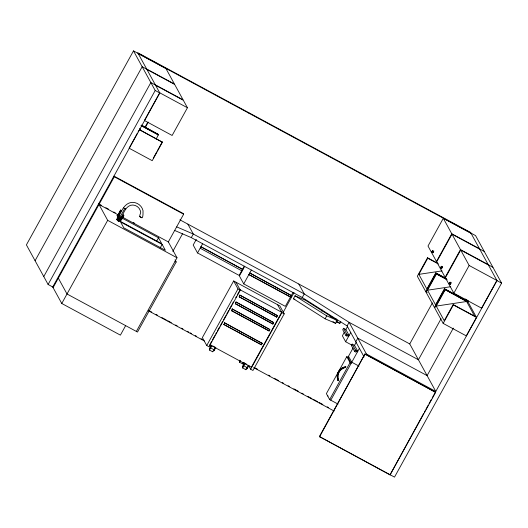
<?xml version="1.0" encoding="UTF-8"?>
<svg xmlns="http://www.w3.org/2000/svg" width="528" height="528" viewBox="0 0 528 528"><rect width="100%" height="100%" fill="white"/><g stroke="black" fill="none" stroke-linecap="round" stroke-linejoin="round"><path stroke-width="0.79" d="M120.622 210.943C123.334 208.177 116.879 216.434 119.097 216.586M118.807 219.635L119.302 219.047L119.295 220.499L120.12 220.348L123.354 214.757L120.503 219.384L119.876 219.404L119.856 217.919L119.539 218.071L118.694 219.424L119.592 219.668M209.57 345.523L209.583 346.005L210.283 345.127M211.972 345.576L209.425 350.031L210.19 347.998M212.738 351.305L212.751 351.787L215.213 347.325M245.15 363.488L242.596 367.943L243.078 366.505M248.391 365.237L245.923 369.699L242.596 367.943M118.853 216.817L118.939 216.249L118.074 216.058L118.133 215.068L120.688 209.9L117.605 215.761L117.46 217.12L118.318 217.252L118.127 217.866M118.43 220.671L116.886 219.727C121.031 213.437 123.301 202.798 132.475 202.356C137.452 202.303 141.986 205.867 143.042 210.738C142.857 211.655 143.695 219.707 140.864 217.384C137.709 216.434 142.091 212.777 140.29 210.599C139.022 206.547 134.561 204.178 130.489 205.306C124.463 207.524 123.407 214.909 119.968 219.575M239.646 360.261L239.521 360.716L239.917 360.281M242.913 363L242.669 363.911L243.784 362.518M246.081 368.782L245.837 369.692M247.111 368.359L246.985 368.815L248.992 365.515M118.536 215.14L118.919 214.249M239.91 360.723L239.428 362.162L242.669 363.911M119.064 213.926L119.401 213.206M122.232 217.965L122.542 217.338M214.223 349.906L213.84 350.922L215.846 347.622L212.982 346.071M433.013 252.001C431.732 255.169 435.23 248.569 433.171 251.698M450.391 283.714C449.051 286.829 452.47 280.79 450.721 283.12M119.585 212.837L119.77 212.461M118.305 217.972L118.582 217.45M243.368 365.917L243.692 365.303M432.34 251.48C434.095 247.665 430.228 254.569 432.34 251.48L433.356 252.028M441.025 267.32C442.774 263.512 438.913 270.409 441.025 267.32L442.035 267.868L442.583 266.548L442.187 266.983M441.857 267.538L441.309 268.858L442.035 267.868M449.724 283.193C451.473 279.378 447.619 286.282 449.724 283.193L450.734 283.741M122.08 218.269L121.651 219.041M122.701 217.021L122.885 216.691M319.394 436.55L390.047 474.903L435.633 392.324L364.98 353.971L319.394 436.55L394.508 477.114L501.6 283.12L475.556 235.594L133.492 50.886L26.4 244.88L48.107 284.48L52.727 286.981L61.769 303.481L120.397 335.135L125.638 325.637M35.079 260.72L142.171 66.733L146.791 69.227M43.765 276.56L150.856 82.573L155.476 85.067M48.107 284.48L155.192 90.493L133.492 50.886M137.339 133.274L129.103 148.196L152.216 160.677L162.413 142.204L140.791 130.33L139.656 128.264M138.125 131.855L138.91 130.436M52.727 286.981L159.819 92.987L137.749 52.727L470.567 232.439L496.98 280.625L501.6 283.12M53.09 287.641L114.299 176.761L113.936 176.101L183.275 213.543L183.638 214.203L168.313 241.963M145.299 126.674L147.266 123.116M145.193 127.717L148.302 122.093M61.769 303.481L107.672 220.328L98.993 204.488L119.942 215.794M156.163 139.26L158.308 134.706L140.969 125.347M118.906 219.12L124.687 208.646L125.737 209.128L125.347 208.811M118.477 221.159C121.711 222.638 114.8 218.948 118.477 221.159L119.473 220.044M153.338 158.09L156.829 151.767M157.601 150.361L162.261 141.926M187.433 107.752L172.135 135.465L144.401 120.483L159.7 92.776L187.433 107.752L183.328 100.254L155.588 85.279M156.565 241.349L158.525 237.798L120.509 217.272M160.175 247.936L162.136 244.385L120.529 221.918L123.79 227.858L165.389 250.325L162.136 244.385M172.828 251.374L182.714 233.455M136.349 331.426L177.012 257.77L168.333 241.923L121.381 216.572M175.012 259.849L176.187 261.987L137.511 332.046L67.016 293.984L58.331 278.144M174.768 230.492L191.308 237.62L193.294 234.029L187.869 224.129M196.33 239.362L193.195 245.032L197.538 252.952L239.138 275.418L244.226 266.198M197.538 252.952L202.627 243.731M200.297 248.279L241.989 270.91L242.788 269.465L201.003 246.675L200.389 248.444L200.706 247.21M248.662 365.627L250.642 369.23L252.952 370.478L284.209 313.85L279.866 305.923L233.64 280.962L202.376 337.59L206.725 345.523L209.035 346.771L240.299 290.136L235.95 282.209M242.22 270.164L242.312 269.676M244.741 266.284L239.395 275.966L243.738 283.886L285.338 306.352L292.981 292.512M206.725 345.523L237.989 288.889L233.64 280.962M211.754 341.174L209.781 344.744L251.387 367.204L281.714 312.266L240.115 289.799M212.54 339.748L214.903 335.465M215.688 334.039L216.48 332.614M217.265 331.181L219.628 326.905M220.42 325.472L222.783 321.196M223.568 319.77L225.931 315.487M226.717 314.061L228.69 310.49M229.475 309.065L231.838 304.781M232.63 303.356L233.416 301.93M235.778 297.647L236.57 296.221M237.356 294.796L239.719 290.512M243.738 283.886L251.374 270.052M291.535 295.786L249.757 272.989L291.357 295.456L290.743 297.224L249.137 274.758L249.46 273.524M249.137 274.758L249.935 273.319M211.55 345.299L209.59 348.605L211.457 345.134M224.578 322.832L223.958 324.608L261.4 344.824L262.198 343.385L224.578 322.832L262.198 343.385M232.221 308.979L231.607 310.754L269.049 330.97L269.848 329.525L232.221 308.979L269.848 329.525M236.049 302.049L235.435 303.824L272.877 324.04L273.669 322.601L236.049 302.049L273.669 322.601M239.87 295.119L239.257 296.894L276.698 317.11L277.497 315.671L239.87 295.119L277.497 315.671M223.958 324.608L224.756 323.162M231.607 310.754L232.406 309.309M235.435 303.824L236.227 302.379M239.257 296.894L240.055 295.449M244.51 362.868L242.689 366.498L244.603 363.033M262.02 343.055L261.4 344.824M273.491 322.271L272.877 324.04M277.319 315.341L276.698 317.11M269.049 330.97L269.372 329.736M250.642 369.23L281.899 312.602L277.556 304.669M290.743 297.224L291.06 295.99M283.371 311.995L294.05 292.644M293.403 298.723L295.027 295.786L305.573 300.326L337.293 320.417L335.669 323.354L325.123 318.806L293.403 298.723L294.914 299.369M364.082 356.902L347.107 325.934L302.247 297.528L304.234 293.931L298.808 284.031M321.875 311.276L322.522 310.101M325.123 318.806L326.746 315.869L337.293 320.417M335.973 320.199L336.62 319.024M336.072 321.704L339.841 323.321L340.817 321.559M343.537 328.284L346.79 334.224L349.1 335.471L345.847 329.531L343.537 328.284L342.738 329.723L345.992 335.663L347.153 336.29L347.648 335.386L348.803 336.006M347.107 325.934L349.087 322.337L304.234 293.931L193.294 234.029L176.748 226.901M344.362 332.218L342.382 335.808L345.635 341.748L352.117 345.253M345.55 330.066L347.47 326.594M345.992 335.663L346.79 334.224M345.635 341.748L350.724 332.534M352.216 344.124L355.476 350.064L357.786 351.311L354.526 345.371L352.216 344.124L351.424 345.563L354.677 351.503L355.832 352.13L356.334 351.226L357.489 351.846M346.777 356.69L350.038 362.63L351.193 363.257L347.939 357.317L346.777 356.69L326.383 393.637L329.637 399.577L337.999 404.092M355.786 341.774L357.773 338.177L427.112 375.619L453.334 328.119M347.939 357.317L353.087 347.978M354.229 345.906L356.149 342.434M338.078 380.536L338.395 379.962A9.544 9.445 -28.7 0 1 345.411 367.257L345.827 366.854A9.834 9.735 -28.7 0 0 338.177 380.714L338.078 380.536A9.834 9.735 -28.7 0 1 345.728 366.683M338.177 380.714L338.494 380.134A9.544 9.445 -28.7 0 1 345.503 367.435L345.827 366.854M354.677 351.503L355.476 350.064M329.637 399.577L350.038 362.63M330.792 400.204L359.41 348.374M319.552 436.841L364.98 353.971M366.135 354.598L366.452 354.017L349.087 322.337L418.427 359.779L441.071 318.754M443.302 218.321L428.003 246.035L436.471 261.479L451.77 233.765L443.302 218.321L471.042 233.297M437.639 263.228L427.528 257.77L417.331 276.243L425.792 291.687L427.238 292.472M445.817 278.263L435.798 272.851L426.875 289.021L418.843 274.362L427.766 258.199L427.528 257.77M451.988 234.161L436.689 261.875L445.157 277.325L460.449 249.612L451.988 234.161L479.721 249.137M425.792 291.687L435.996 273.214L435.798 272.851M436.214 273.61L426.01 292.083L434.478 307.534L444.675 289.054L444.477 288.697L435.554 304.861L427.522 290.209L436.445 274.039L436.214 273.61L446.325 279.068M460.687 250.034L445.388 277.748L453.856 293.198L481.589 308.174L496.888 280.46L469.154 265.485L460.687 250.034L488.42 265.01M366.452 354.017L435.791 391.459L409.748 343.939L432.392 302.914M444.913 289.483L434.709 307.956L443.177 323.407L466.29 335.887L476.487 317.407L468.026 301.963L444.913 289.483L466.613 301.508L474.646 316.16L453.176 304.57L444.253 320.734L436.22 306.082L445.144 289.912M453.856 293.198L469.154 265.485M443.177 323.407L453.374 304.927L453.176 304.57M467.636 302.207L468.428 300.769M423.522 413.688L390.047 474.903M424.314 412.256L425.106 410.824M425.898 409.391L428.267 405.088M429.059 403.656L431.435 399.353M432.227 397.921L435.138 392.641M435.475 392.04L496.98 280.625M210.514 347.391L210.85 346.804M123.255 216.038C125.77 212.045 120.404 223.502 119.816 220.374M240.55 360.769L239.428 362.162M244.028 364.723L244.352 364.195M211.18 346.282L211.471 345.853M116.886 219.727L117.388 219.892M139.616 216.599L140.686 217.054M120.14 218.394L120.457 218.242L120.668 219.839M418.843 274.362L442.035 270.877M427.522 290.209L450.721 286.717M436.22 306.082L466.613 301.508M123.71 207.926L124.687 208.646M330.053 316.338L331.558 316.991M117.982 218.097L117.229 217.767L117.869 218.249M118.998 219.556L117.929 219.1L119.176 219.886M117.579 219.523L116.53 219.041L117.46 219.681M138.217 53.585L165.957 68.561L174.418 84.005L146.685 69.029M451.77 233.765L479.503 248.747M479.615 248.939L484.235 251.44M146.903 69.425L174.636 84.401L183.104 99.845L155.371 84.869M460.449 249.612L488.189 264.587M488.294 264.785L492.921 267.28M155.192 90.493L159.819 92.987M427.766 258.199L438.497 263.993M435.996 273.214L446.107 278.672M436.445 274.039L447.183 279.833M141.425 125.05L158.083 134.303L141.471 125.334M444.477 288.697L465.947 300.287L465.181 298.894M444.675 289.054L467.788 301.534L466.633 299.429M141.313 125.77L158.492 135.043M139.3 129.723L162.413 142.204M453.374 304.927L476.487 317.407M114.299 176.761L183.638 214.203M179.89 219.82L409.748 343.939M191.308 237.62L302.247 297.528M201.188 247.005L242.788 269.465M249.051 274.593L290.651 297.059M98.63 203.828L101.521 205.385M105.857 207.722L108.742 209.286M113.797 212.012L115.243 212.797M133.3 222.545L134.746 223.324M118.358 216.11L116.926 215.338L118.008 217.318M118.694 219.424L119.288 219.747M120.179 221.278L161.786 243.738L158.525 237.798M365.138 354.262L435.633 392.324M237.989 288.889L240.299 290.136M281.899 312.602L284.209 313.85M107.672 220.328L177.012 257.77M175.032 261.36L176.187 261.987M239.164 296.729L276.613 316.945M358.974 366.102L351.767 362.208L348.513 356.268M235.343 303.659L272.785 323.875M231.521 310.589L268.963 330.805M223.872 324.443L261.314 344.659M148.85 310.537L151.754 312.101M156.103 314.45L157.555 315.236M161.905 317.585L166.254 319.935M167.706 320.714L171.329 322.674M175.679 325.024L177.131 325.809M181.48 328.159L182.932 328.937M187.282 331.287L188.734 332.072M190.179 332.851L191.631 333.637M195.261 335.597L196.706 336.376M201.056 338.725L202.508 339.511M254.714 367.699L257.618 369.27M268.495 375.137L269.94 375.923M274.296 378.272L278.645 380.622M282.269 382.582L283.721 383.361M288.07 385.711L289.522 386.496M293.872 388.846L298.221 391.195M301.844 393.149L303.296 393.934M307.646 396.284L311.995 398.633M313.447 399.412L317.797 401.762M319.249 402.547L322.872 404.507M327.228 406.857L328.673 407.636M148.487 310.807L204.323 340.956M253.625 367.58L334.112 411.041M245.408 363.587L246.84 364.36M210.877 348.051L214.117 349.8M244.055 365.963L247.289 367.712M209.425 350.031L212.659 351.78M140.983 217.219L141.926 217.846M337.154 321.625L339.841 323.321M295.027 295.786L326.746 315.869M332.911 321.605L335.669 323.354M359.627 172.537L359.984 173.191M248.688 112.629L249.044 113.282M327.842 395.789L328.027 396.119"/></g></svg>
